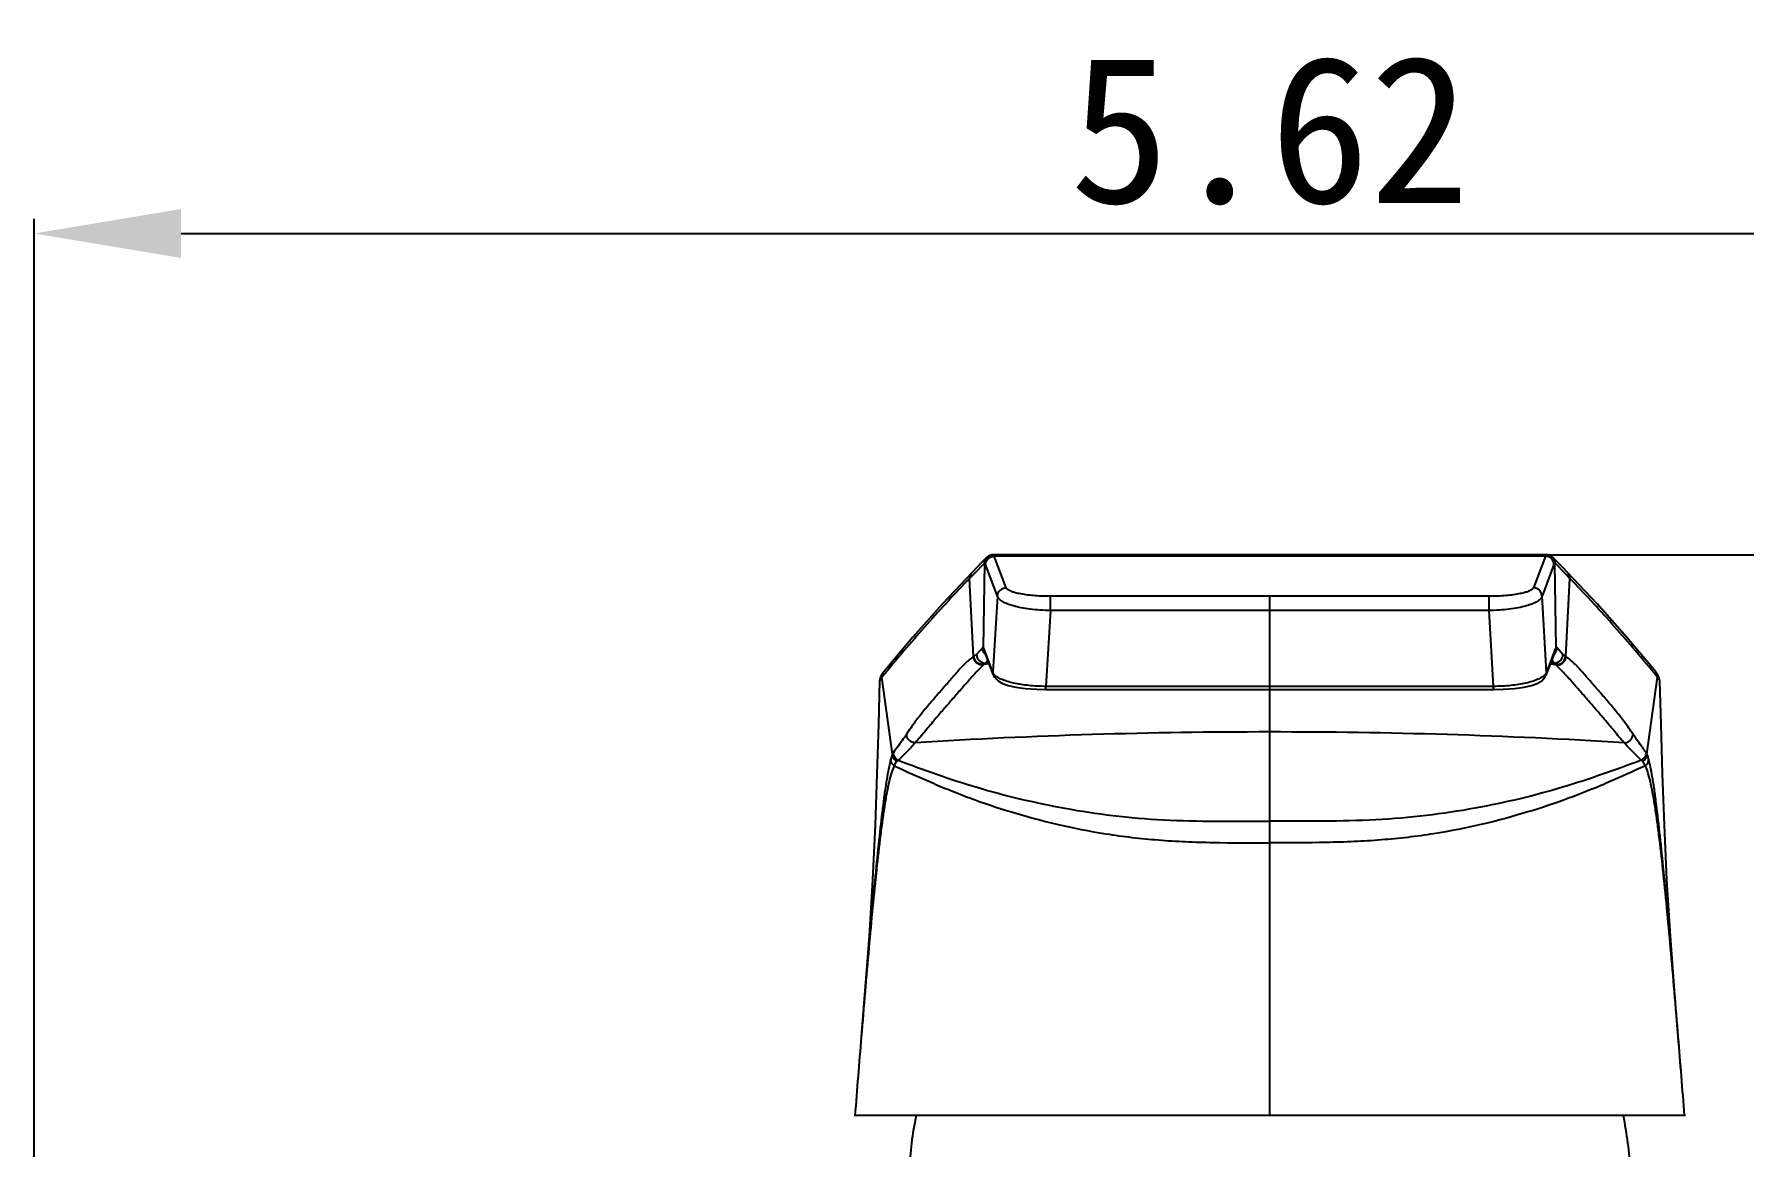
# Model space of a CAD drawing. Header units: millimetres. Extents: x 3495 to 4455, y 26793 to 27144.
# Drawn here: x 4281.6 to 4380.5, y 27079.9 to 27144.2 of the extents above; entities that cross this region are included whole.
import ezdxf

# ---------------------------------------------------------------- set-up
doc = ezdxf.new("R2010")
doc.units = ezdxf.units.MM
doc.styles.get("Standard").update_dxf_attribs({"font": ''})
doc.styles.get('Standard').set_extended_font_data('SimSun')
doc.dimstyles.new('副本 ISO-25-2bei', dxfattribs={"dimscale": 1.7, "dimtxt": 5, "dimasz": 5, "dimexe": 0.5, "dimexo": 0.625, "dimgap": 1, "dimtad": 1, "dimlfac": 0.0393, "dimdsep": 46, "dimtxsty": 'Standard', "dimcen": 2.5, "dimclrd": 1, "dimclre": 1, "dimclrt": 3, "dimadec": 0, "dimazin": 0, "dimtfac": 1, "dimtmove": 0, "dimatfit": 3, "dimfxl": 0, "dimarcsym": 0})

# ---------------------------------------------------------------- blocks, each defined once
blk = doc.blocks.new('*D14')
at = {"color": 1, "lineweight": -2, "transparency": 16777216}
for p, q in [((4281.595, 27007.256), (4281.595, 27133.551)), ((4424.555, 27007.256), (4424.555, 27133.551)), ((4290.095, 27132.701), (4416.055, 27132.701))]:
    blk.add_line(p, q, dxfattribs=at)
at = {"color": 1, "transparency": 16777216}
for points in [[(4290.095, 27134.118), (4290.095, 27131.285), (4281.595, 27132.701)], [(4416.055, 27134.118), (4416.055, 27131.285), (4424.555, 27132.701)]]:
    blk.add_solid(points, dxfattribs=at)
at = {"layer": 'Defpoints', "color": 0, "transparency": 16777216}
for p in [(4424.555, 27132.701), (4281.595, 27006.194), (4424.555, 27006.194)]:
    blk.add_point(p, dxfattribs=at)
at = {"color": 3, "transparency": 16777216, "insert": (4353.075, 27138.651), "char_height": 8.5, "attachment_point": 5}
blk.add_mtext('5.62', dxfattribs=at)
blk = doc.blocks.new('*D15')
at = {"color": 1, "lineweight": -2, "transparency": 16777216}
for p, q in [((4354.138, 27114.119), (4454.104, 27114.119)), ((4453.254, 27105.619), (4453.254, 27014.191)), ((4425.108, 27005.691), (4454.104, 27005.691))]:
    blk.add_line(p, q, dxfattribs=at)
at = {"color": 1, "transparency": 16777216}
for points in [[(4451.838, 27105.619), (4454.671, 27105.619), (4453.254, 27114.119)], [(4451.838, 27014.191), (4454.671, 27014.191), (4453.254, 27005.691)]]:
    blk.add_solid(points, dxfattribs=at)
at = {"layer": 'Defpoints', "color": 0, "transparency": 16777216}
for p in [(4353.075, 27114.119), (4424.046, 27005.691), (4453.254, 27005.691)]:
    blk.add_point(p, dxfattribs=at)
at = {"color": 3, "transparency": 16777216, "insert": (4447.304, 27059.905), "char_height": 8.5, "attachment_point": 5, "rotation": 90}
blk.add_mtext('4.26', dxfattribs=at)

msp = doc.modelspace()

# ---------------------------------------------------------------- linework, layer by layer
at = {"color": 7, "linetype": 'Continuous'}
for p, q in [((4336.553, 27113.61), (4335.994, 27113.039)), ((4336.698, 27113.961), (4336.423, 27113.683)), ((4336.508, 27108.745), (4336.584, 27113.617)), ((4337.325, 27111.716), (4336.632, 27113.544)), ((4337.074, 27114.119), (4337.007, 27114.114)), ((4337.083, 27114.117), (4337.074, 27114.119)), ((4369.077, 27114.119), (4337.074, 27114.119)), ((4337.074, 27114.119), (4337.074, 27114.119)), ((4337.823, 27112.208), (4337.131, 27114.036)), ((4369.02, 27114.036), (4337.131, 27114.036)), ((4369.02, 27114.036), (4368.328, 27112.208)), ((4369.519, 27113.544), (4368.827, 27111.716)), ((4369.077, 27114.119), (4369.068, 27114.117)), ((4369.73, 27113.682), (4369.453, 27113.961)), ((4369.643, 27108.745), (4369.567, 27113.617)), ((4370.158, 27113.039), (4369.598, 27113.61)), ((4335.994, 27113.039), (4335.714, 27112.749)), ((4335.941, 27108.238), (4335.714, 27112.752)), ((4370.438, 27112.749), (4370.158, 27113.039)), ((4370.21, 27108.238), (4370.438, 27112.752)), ((4372.014, 27111.271), (4370.298, 27113.1)), ((4337.325, 27111.716), (4337.063, 27107.322)), ((4340.384, 27110.896), (4340.384, 27111.712)), ((4365.767, 27111.712), (4340.384, 27111.712)), ((4353.076, 27081.672), (4353.076, 27111.712)), ((4365.767, 27110.896), (4365.767, 27111.712)), ((4369.088, 27107.322), (4368.827, 27111.716)), ((4340.384, 27110.896), (4340.123, 27106.502)), ((4365.767, 27110.896), (4340.384, 27110.896)), ((4366.028, 27106.502), (4365.767, 27110.896)), ((4335.968, 27108.265), (4335.941, 27108.234)), ((4336.455, 27108.734), (4336.117, 27108.354)), ((4336.586, 27108.488), (4336.555, 27108.663)), ((4337.063, 27107.322), (4336.555, 27108.663)), ((4337.094, 27107.145), (4336.586, 27108.488)), ((4369.565, 27108.488), (4369.057, 27107.145)), ((4369.596, 27108.663), (4369.088, 27107.322)), ((4369.565, 27108.488), (4369.596, 27108.663)), ((4369.565, 27108.488), (4369.565, 27108.488)), ((4370.034, 27108.354), (4369.696, 27108.734)), ((4370.21, 27108.234), (4370.183, 27108.265)), ((4330.837, 27107.273), (4330.636, 27107.027)), ((4330.844, 27107.281), (4330.837, 27107.273)), ((4336.542, 27107.767), (4336.515, 27107.744)), ((4336.804, 27107.804), (4336.538, 27107.766)), ((4336.763, 27108.021), (4336.616, 27107.853)), ((4336.777, 27107.874), (4336.797, 27107.876)), ((4336.843, 27107.809), (4336.804, 27107.804)), ((4337.094, 27107.145), (4337.063, 27107.322)), ((4369.057, 27107.145), (4369.088, 27107.322)), ((4369.308, 27107.809), (4369.342, 27107.805)), ((4369.31, 27107.813), (4369.342, 27107.809)), ((4369.342, 27107.805), (4369.613, 27107.766)), ((4369.369, 27107.874), (4369.354, 27107.876)), ((4369.536, 27107.853), (4369.389, 27108.021)), ((4369.636, 27107.744), (4369.609, 27107.767)), ((4375.315, 27107.273), (4375.308, 27107.281)), ((4375.515, 27107.027), (4375.315, 27107.273)), ((4375.404, 27107.344), (4375.397, 27107.351)), ((4375.467, 27107.267), (4375.398, 27107.352)), ((4375.594, 27107.058), (4375.467, 27107.267)), ((4330.558, 27107.061), (4330.508, 27106.828)), ((4331.251, 27102.583), (4330.636, 27107.027)), ((4337.096, 27107.141), (4337.094, 27107.145)), ((4340.123, 27106.326), (4340.123, 27106.502)), ((4366.028, 27106.502), (4340.123, 27106.502)), ((4340.123, 27106.326), (4366.028, 27106.326)), ((4366.028, 27106.326), (4366.028, 27106.502)), ((4369.055, 27107.141), (4369.057, 27107.145)), ((4374.9, 27102.583), (4375.515, 27107.027)), ((4375.643, 27106.828), (4375.594, 27107.058)), ((4377.076, 27081.672), (4329.076, 27081.672))]:
    msp.add_line(p, q, dxfattribs=at)
for points in [[(4336.423, 27113.683), (4336.13, 27113.384), (4335.853, 27113.1)], [(4337.007, 27114.114), (4336.832, 27114.059), (4336.698, 27113.96)], [(4369.453, 27113.96), (4369.326, 27114.056), (4369.149, 27114.114), (4369.077, 27114.119)], [(4370.298, 27113.1), (4370.023, 27113.383), (4369.73, 27113.682)], [(4335.853, 27113.1), (4334.138, 27111.273), (4332.426, 27109.341), (4330.747, 27107.344)], [(4375.404, 27107.344), (4373.727, 27109.339), (4372.014, 27111.271)], [(4330.754, 27107.352), (4330.686, 27107.269), (4330.558, 27107.061)], [(4336.803, 27107.808), (4336.826, 27107.811), (4336.841, 27107.813)], [(4330.508, 27106.829), (4330.438, 27104.292), (4330.349, 27101.437), (4330.24, 27098.467), (4330.1, 27095.321), (4329.899, 27092.047), (4329.639, 27088.654), (4329.442, 27086.224)], [(4337.096, 27107.141), (4337.149, 27107.035), (4337.355, 27106.816), (4337.615, 27106.671), (4337.946, 27106.558), (4338.378, 27106.462), (4338.931, 27106.386), (4339.602, 27106.337), (4340.123, 27106.326)], [(4366.028, 27106.326), (4366.573, 27106.338), (4367.244, 27106.388), (4367.794, 27106.466), (4368.223, 27106.563), (4368.55, 27106.677), (4368.808, 27106.825), (4369.012, 27107.05), (4369.055, 27107.141)], [(4376.71, 27086.224), (4376.512, 27088.654), (4376.252, 27092.047), (4376.052, 27095.321), (4375.911, 27098.467), (4375.802, 27101.437), (4375.713, 27104.292), (4375.643, 27106.829)]]:
    msp.add_lwpolyline(points, dxfattribs=at)
for centre, radius, start, end in [((4337.05, 27113.61), 0.496, 135.02291, 180.31383), ((4337.085, 27113.616), 0.501, 112.64884, 179.88579), ((4369.066, 27113.616), 0.501, 0.11422, 67.35116), ((4369.101, 27113.61), 0.496, 359.68651, 44.84456), ((4336.21, 27112.755), 0.496, 135.98661, 180.32016), ((4369.941, 27112.755), 0.496, 359.6799, 44.0124), ((4336.619, 27108.355), 0.502, 180.39667, 269.648), ((4336.956, 27108.74), 0.501, 225.0246, 229.11611), ((4369.195, 27108.74), 0.501, 310.88386, 314.97547), ((4369.533, 27108.355), 0.502, 270.352, 359.60333), ((4331.131, 27107.031), 0.495, 140.83628, 180.40452), ((4337.852, 27098.94), 8.998, 96.86374, 97.89894), ((4368.294, 27098.906), 9.033, 82.10185, 83.16681), ((4375.02, 27107.031), 0.495, 359.60312, 39.12883), ((4352.824, 26773.387), 330.478, 89.95637, 93.51347), ((4353.327, 26773.387), 330.478, 86.48653, 90.04363), ((5707.283, 26972.672), 1382.511, 175.288537, 175.477993), ((6258.018, 26928.91), 1934.982, 175.336714, 175.471944), ((2823.657, 26958.523), 1558.293, 4.532692, 4.700778), ((2393.188, 26924.494), 1990.105, 4.529928, 4.661413)]:
    msp.add_arc(centre, radius, start, end, dxfattribs=at)
for points, knots in [([(4336.584, 27113.617), (4336.58, 27113.619), (4336.567, 27113.619), (4336.558, 27113.612), (4336.553, 27113.608)], [0, 0, 0, 0, 0.456831, 1, 1, 1, 1]), ([(4336.632, 27113.544), (4336.626, 27113.561), (4336.614, 27113.588), (4336.595, 27113.613), (4336.584, 27113.617)], [0, 0, 0, 0, 0.622165, 1, 1, 1, 1]), ([(4336.632, 27113.544), (4336.633, 27113.608), (4336.661, 27113.736), (4336.772, 27113.899), (4336.937, 27114.008), (4337.067, 27114.035), (4337.131, 27114.036)], [0, 0, 0, 0, 0.247948, 0.497697, 0.748788, 1, 1, 1, 1]), ([(4337.131, 27114.036), (4337.125, 27114.055), (4337.113, 27114.084), (4337.094, 27114.112), (4337.083, 27114.117)], [0, 0, 0, 0, 0.630052, 1, 1, 1, 1]), ([(4369.068, 27114.117), (4369.057, 27114.112), (4369.038, 27114.084), (4369.027, 27114.055), (4369.02, 27114.036)], [0, 0, 0, 0, 0.369948, 1, 1, 1, 1]), ([(4369.519, 27113.544), (4369.518, 27113.608), (4369.491, 27113.736), (4369.379, 27113.899), (4369.215, 27114.008), (4369.085, 27114.035), (4369.02, 27114.036)], [0, 0, 0, 0, 0.247948, 0.497697, 0.748788, 1, 1, 1, 1]), ([(4369.567, 27113.617), (4369.557, 27113.613), (4369.537, 27113.588), (4369.525, 27113.561), (4369.519, 27113.544)], [0, 0, 0, 0, 0.377835, 1, 1, 1, 1]), ([(4369.598, 27113.608), (4369.594, 27113.612), (4369.584, 27113.619), (4369.572, 27113.619), (4369.567, 27113.617)], [0, 0, 0, 0, 0.543169, 1, 1, 1, 1]), ([(4335.714, 27112.752), (4334.884, 27111.894), (4333.653, 27110.564), (4332.048, 27108.723), (4331.244, 27107.769), (4330.844, 27107.281)], [0, 0, 0, 0, 0.488926, 0.741636, 1, 1, 1, 1]), ([(4337.325, 27111.716), (4337.325, 27111.779), (4337.353, 27111.908), (4337.464, 27112.07), (4337.629, 27112.18), (4337.759, 27112.207), (4337.823, 27112.208)], [0, 0, 0, 0, 0.247948, 0.497697, 0.748788, 1, 1, 1, 1]), ([(4340.384, 27111.712), (4340.053, 27111.712), (4339.449, 27111.736), (4338.746, 27111.826), (4338.3, 27111.932), (4338.069, 27112.013), (4337.91, 27112.096), (4337.837, 27112.171), (4337.823, 27112.208)], [0, 0, 0, 0, 0.37343, 0.680166, 0.797564, 0.889136, 0.955466, 1, 1, 1, 1]), ([(4368.328, 27112.208), (4368.314, 27112.171), (4368.241, 27112.096), (4368.083, 27112.013), (4367.851, 27111.932), (4367.406, 27111.826), (4366.702, 27111.736), (4366.098, 27111.712), (4365.767, 27111.712)], [0, 0, 0, 0, 0.044533, 0.11086, 0.202431, 0.31983, 0.626566, 1, 1, 1, 1]), ([(4368.827, 27111.716), (4368.826, 27111.779), (4368.798, 27111.908), (4368.687, 27112.07), (4368.522, 27112.18), (4368.392, 27112.207), (4368.328, 27112.208)], [0, 0, 0, 0, 0.247948, 0.497697, 0.748788, 1, 1, 1, 1]), ([(4375.308, 27107.281), (4374.907, 27107.768), (4374.103, 27108.723), (4372.498, 27110.564), (4371.268, 27111.894), (4370.438, 27112.752)], [0, 0, 0, 0, 0.258364, 0.511075, 1, 1, 1, 1]), ([(4340.384, 27110.896), (4340.185, 27110.897), (4339.794, 27110.91), (4339.23, 27110.961), (4338.716, 27111.04), (4338.269, 27111.142), (4337.9, 27111.262), (4337.617, 27111.396), (4337.42, 27111.539), (4337.34, 27111.659), (4337.325, 27111.716)], [0, 0, 0, 0, 0.183068, 0.35824, 0.518762, 0.659819, 0.778494, 0.873631, 0.946048, 1, 1, 1, 1]), ([(4368.827, 27111.716), (4368.812, 27111.659), (4368.731, 27111.539), (4368.535, 27111.396), (4368.251, 27111.262), (4367.883, 27111.142), (4367.435, 27111.04), (4366.921, 27110.961), (4366.357, 27110.91), (4365.967, 27110.897), (4365.767, 27110.896)], [0, 0, 0, 0, 0.053951, 0.126365, 0.221502, 0.340177, 0.481234, 0.641756, 0.81693, 1, 1, 1, 1]), ([(4335.941, 27108.238), (4335.776, 27108.104), (4335.518, 27107.9), (4335.207, 27107.574), (4334.887, 27107.211), (4334.485, 27106.747), (4333.999, 27106.19), (4333.51, 27105.628), (4333.105, 27105.148), (4332.784, 27104.744), (4332.541, 27104.426), (4332.298, 27104.091), (4332.14, 27103.859), (4332.061, 27103.74)], [0, 0, 0, 0, 0.107029, 0.165491, 0.226644, 0.350769, 0.474854, 0.599222, 0.726093, 0.791531, 0.858652, 0.928088, 1, 1, 1, 1]), ([(4336.518, 27107.745), (4336.448, 27107.734), (4336.301, 27107.743), (4336.106, 27107.847), (4335.973, 27108.022), (4335.941, 27108.167), (4335.941, 27108.238)], [0, 0, 0, 0, 0.249679, 0.499756, 0.74998, 1, 1, 1, 1]), ([(4336.117, 27108.351), (4336.105, 27108.338), (4336.083, 27108.315), (4336.045, 27108.289), (4336.007, 27108.272), (4335.979, 27108.269), (4335.968, 27108.261)], [0, 0, 0, 0, 0.294621, 0.549717, 0.776785, 1, 1, 1, 1]), ([(4336.538, 27107.766), (4336.469, 27107.757), (4336.323, 27107.767), (4336.131, 27107.872), (4336, 27108.047), (4335.969, 27108.19), (4335.968, 27108.261)], [0, 0, 0, 0, 0.249688, 0.499767, 0.749987, 1, 1, 1, 1]), ([(4336.508, 27108.745), (4336.501, 27108.751), (4336.48, 27108.76), (4336.462, 27108.745), (4336.455, 27108.737)], [0, 0, 0, 0, 0.471686, 1, 1, 1, 1]), ([(4336.555, 27108.663), (4336.549, 27108.681), (4336.536, 27108.71), (4336.518, 27108.737), (4336.508, 27108.745)], [0, 0, 0, 0, 0.593585, 1, 1, 1, 1]), ([(4369.643, 27108.745), (4369.633, 27108.737), (4369.615, 27108.71), (4369.603, 27108.681), (4369.596, 27108.663)], [0, 0, 0, 0, 0.406415, 1, 1, 1, 1]), ([(4369.613, 27107.766), (4369.683, 27107.757), (4369.829, 27107.767), (4370.02, 27107.872), (4370.151, 27108.047), (4370.183, 27108.19), (4370.183, 27108.261)], [0, 0, 0, 0, 0.249688, 0.499766, 0.749986, 1, 1, 1, 1]), ([(4369.633, 27107.745), (4369.703, 27107.734), (4369.851, 27107.743), (4370.045, 27107.847), (4370.178, 27108.022), (4370.21, 27108.167), (4370.21, 27108.238)], [0, 0, 0, 0, 0.249679, 0.499756, 0.74998, 1, 1, 1, 1]), ([(4369.696, 27108.737), (4369.689, 27108.745), (4369.672, 27108.76), (4369.65, 27108.751), (4369.643, 27108.745)], [0, 0, 0, 0, 0.528314, 1, 1, 1, 1]), ([(4370.183, 27108.261), (4370.173, 27108.269), (4370.145, 27108.272), (4370.107, 27108.289), (4370.069, 27108.315), (4370.046, 27108.338), (4370.034, 27108.351)], [0, 0, 0, 0, 0.223215, 0.450283, 0.705379, 1, 1, 1, 1]), ([(4374.091, 27103.74), (4374.011, 27103.859), (4373.853, 27104.091), (4373.61, 27104.426), (4373.367, 27104.744), (4373.047, 27105.148), (4372.641, 27105.628), (4372.152, 27106.19), (4371.666, 27106.747), (4371.265, 27107.211), (4370.944, 27107.574), (4370.634, 27107.9), (4370.375, 27108.104), (4370.21, 27108.238)], [0, 0, 0, 0, 0.071912, 0.141348, 0.208469, 0.273907, 0.400771, 0.525147, 0.649229, 0.773356, 0.834507, 0.892972, 1, 1, 1, 1]), ([(4336.518, 27107.745), (4336.393, 27107.612), (4336.177, 27107.413), (4335.896, 27107.109), (4335.58, 27106.75), (4335.177, 27106.286), (4334.689, 27105.728), (4334.195, 27105.162), (4333.686, 27104.569), (4333.15, 27103.922), (4332.777, 27103.473), (4332.571, 27103.243)], [0, 0, 0, 0, 0.091291, 0.146973, 0.207307, 0.331038, 0.454693, 0.57887, 0.707419, 0.845864, 1, 1, 1, 1]), ([(4336.616, 27107.853), (4336.611, 27107.84), (4336.603, 27107.82), (4336.589, 27107.792), (4336.567, 27107.774), (4336.546, 27107.774), (4336.538, 27107.766)], [0, 0, 0, 0, 0.319819, 0.55218, 0.733713, 1, 1, 1, 1]), ([(4337.192, 27107.13), (4337.176, 27107.145), (4337.121, 27107.2), (4337.077, 27107.268), (4337.063, 27107.322)], [0, 0, 0, 0, 0.286042, 1, 1, 1, 1]), ([(4369.088, 27107.322), (4369.084, 27107.305), (4369.056, 27107.232), (4369.004, 27107.171), (4368.959, 27107.13)], [0, 0, 0, 0, 0.220913, 1, 1, 1, 1]), ([(4369.613, 27107.766), (4369.605, 27107.774), (4369.584, 27107.774), (4369.562, 27107.792), (4369.548, 27107.82), (4369.54, 27107.84), (4369.536, 27107.853)], [0, 0, 0, 0, 0.266285, 0.44782, 0.680181, 1, 1, 1, 1]), ([(4373.58, 27103.243), (4373.375, 27103.473), (4373.001, 27103.922), (4372.465, 27104.569), (4371.956, 27105.162), (4371.462, 27105.728), (4370.974, 27106.286), (4370.571, 27106.75), (4370.255, 27107.109), (4369.974, 27107.413), (4369.758, 27107.612), (4369.633, 27107.745)], [0, 0, 0, 0, 0.154136, 0.292581, 0.421119, 0.545309, 0.66896, 0.792692, 0.853024, 0.908711, 1, 1, 1, 1]), ([(4330.636, 27107.027), (4330.613, 27107), (4330.571, 27106.949), (4330.528, 27106.898), (4330.517, 27106.87)], [0, 0, 0, 0, 0.541429, 1, 1, 1, 1]), ([(4340.123, 27106.502), (4339.791, 27106.504), (4339.166, 27106.536), (4338.424, 27106.647), (4337.917, 27106.776), (4337.616, 27106.88), (4337.376, 27106.993), (4337.244, 27107.083), (4337.192, 27107.13)], [0, 0, 0, 0, 0.327372, 0.616782, 0.739018, 0.84385, 0.930691, 1, 1, 1, 1]), ([(4368.959, 27107.13), (4368.907, 27107.083), (4368.775, 27106.993), (4368.536, 27106.88), (4368.234, 27106.776), (4367.727, 27106.647), (4366.985, 27106.536), (4366.36, 27106.504), (4366.028, 27106.502)], [0, 0, 0, 0, 0.069309, 0.15615, 0.260982, 0.383217, 0.672627, 1, 1, 1, 1]), ([(4375.634, 27106.869), (4375.623, 27106.897), (4375.58, 27106.949), (4375.538, 27107), (4375.516, 27107.027)], [0, 0, 0, 0, 0.458325, 1, 1, 1, 1]), ([(4332.061, 27103.74), (4331.998, 27103.648), (4331.751, 27103.289), (4331.494, 27102.937), (4331.302, 27102.676)], [0, 0, 0, 0, 0.255868, 1, 1, 1, 1]), ([(4332.571, 27103.243), (4332.506, 27103.242), (4332.373, 27103.267), (4332.203, 27103.377), (4332.089, 27103.543), (4332.061, 27103.675), (4332.061, 27103.74)], [0, 0, 0, 0, 0.250067, 0.500446, 0.750563, 1, 1, 1, 1]), ([(4373.58, 27103.243), (4373.646, 27103.242), (4373.779, 27103.267), (4373.948, 27103.377), (4374.062, 27103.543), (4374.09, 27103.675), (4374.091, 27103.74)], [0, 0, 0, 0, 0.250067, 0.500446, 0.750564, 1, 1, 1, 1]), ([(4374.849, 27102.676), (4374.786, 27102.762), (4374.529, 27103.114), (4374.274, 27103.468), (4374.091, 27103.74)], [0, 0, 0, 0, 0.245926, 1, 1, 1, 1]), ([(4331.151, 27102.286), (4331.112, 27102.143), (4331.038, 27101.813), (4330.936, 27101.258), (4330.832, 27100.594), (4330.685, 27099.526), (4330.505, 27098.004), (4330.297, 27095.991), (4330.085, 27093.77), (4329.79, 27090.493), (4329.583, 27087.959), (4329.442, 27086.224)], [0, 0, 0, 0, 0.027577, 0.062753, 0.104644, 0.152418, 0.262797, 0.389201, 0.528034, 0.676993, 1, 1, 1, 1]), ([(4331.251, 27102.583), (4331.242, 27102.563), (4331.203, 27102.466), (4331.173, 27102.366), (4331.151, 27102.286)], [0, 0, 0, 0, 0.206293, 1, 1, 1, 1]), ([(4331.342, 27101.909), (4331.284, 27101.954), (4331.188, 27102.069), (4331.152, 27102.215), (4331.151, 27102.286)], [0, 0, 0, 0, 0.50413, 1, 1, 1, 1]), ([(4331.302, 27102.676), (4331.297, 27102.669), (4331.278, 27102.64), (4331.262, 27102.608), (4331.251, 27102.583)], [0, 0, 0, 0, 0.216421, 1, 1, 1, 1]), ([(4331.498, 27102.159), (4331.425, 27102.202), (4331.299, 27102.327), (4331.252, 27102.498), (4331.251, 27102.583)], [0, 0, 0, 0, 0.501722, 1, 1, 1, 1]), ([(4331.583, 27102.229), (4331.501, 27102.27), (4331.356, 27102.398), (4331.303, 27102.584), (4331.302, 27102.676)], [0, 0, 0, 0, 0.500625, 1, 1, 1, 1]), ([(4332.571, 27103.243), (4332.489, 27103.151), (4332.17, 27102.803), (4331.836, 27102.469), (4331.583, 27102.229)], [0, 0, 0, 0, 0.261305, 1, 1, 1, 1]), ([(4374.568, 27102.229), (4374.486, 27102.307), (4374.146, 27102.635), (4373.818, 27102.976), (4373.58, 27103.243)], [0, 0, 0, 0, 0.240612, 1, 1, 1, 1]), ([(4374.568, 27102.229), (4374.65, 27102.27), (4374.795, 27102.398), (4374.849, 27102.584), (4374.849, 27102.676)], [0, 0, 0, 0, 0.500626, 1, 1, 1, 1]), ([(4374.653, 27102.159), (4374.726, 27102.202), (4374.852, 27102.327), (4374.899, 27102.498), (4374.9, 27102.583)], [0, 0, 0, 0, 0.501722, 1, 1, 1, 1]), ([(4374.809, 27101.909), (4374.867, 27101.954), (4374.963, 27102.069), (4374.999, 27102.215), (4375, 27102.286)], [0, 0, 0, 0, 0.504128, 1, 1, 1, 1]), ([(4374.9, 27102.583), (4374.896, 27102.592), (4374.881, 27102.624), (4374.864, 27102.655), (4374.849, 27102.676)], [0, 0, 0, 0, 0.284443, 1, 1, 1, 1]), ([(4375, 27102.286), (4374.992, 27102.316), (4374.964, 27102.416), (4374.931, 27102.515), (4374.9, 27102.583)], [0, 0, 0, 0, 0.293529, 1, 1, 1, 1]), ([(4376.71, 27086.224), (4376.568, 27087.959), (4376.361, 27090.493), (4376.067, 27093.77), (4375.854, 27095.991), (4375.646, 27098.004), (4375.467, 27099.526), (4375.319, 27100.594), (4375.215, 27101.258), (4375.114, 27101.813), (4375.04, 27102.143), (4375, 27102.286)], [0, 0, 0, 0, 0.323007, 0.471966, 0.6108, 0.737203, 0.847582, 0.895356, 0.937247, 0.972423, 1, 1, 1, 1]), ([(4331.342, 27101.909), (4331.282, 27101.783), (4331.176, 27101.481), (4331.042, 27100.962), (4330.914, 27100.331), (4330.789, 27099.601), (4330.669, 27098.783), (4330.507, 27097.549), (4330.316, 27095.856), (4330.094, 27093.675), (4329.874, 27091.319), (4329.658, 27088.818), (4329.516, 27087.105), (4329.444, 27086.229)], [0, 0, 0, 0, 0.026483, 0.06054, 0.101494, 0.148567, 0.201024, 0.258212, 0.384607, 0.524009, 0.674027, 0.83329, 1, 1, 1, 1]), ([(4331.498, 27102.159), (4331.484, 27102.143), (4331.422, 27102.067), (4331.375, 27101.979), (4331.342, 27101.909)], [0, 0, 0, 0, 0.213398, 1, 1, 1, 1]), ([(4331.342, 27101.909), (4332.053, 27101.586), (4333.128, 27101.098), (4334.594, 27100.483), (4336.138, 27099.884), (4338.186, 27099.194), (4340.812, 27098.494), (4343.138, 27098.031), (4345.103, 27097.759), (4346.639, 27097.61), (4348.212, 27097.515), (4350.361, 27097.451), (4351.986, 27097.447), (4353.076, 27097.447)], [0, 0, 0, 0, 0.104549, 0.158011, 0.212613, 0.326176, 0.447002, 0.576045, 0.643374, 0.712301, 0.782613, 0.854148, 1, 1, 1, 1]), ([(4331.583, 27102.229), (4331.576, 27102.225), (4331.545, 27102.205), (4331.517, 27102.18), (4331.498, 27102.159)], [0, 0, 0, 0, 0.231371, 1, 1, 1, 1]), ([(4331.583, 27102.229), (4332.328, 27101.955), (4333.837, 27101.4), (4336.169, 27100.633), (4338.635, 27099.973), (4341.257, 27099.418), (4344.04, 27098.996), (4346.965, 27098.747), (4349.994, 27098.692), (4352.041, 27098.701), (4353.076, 27098.701)], [0, 0, 0, 0, 0.108532, 0.219745, 0.335524, 0.457483, 0.585986, 0.720152, 0.85851, 1, 1, 1, 1]), ([(4374.568, 27102.229), (4373.823, 27101.955), (4372.315, 27101.4), (4369.983, 27100.633), (4367.516, 27099.973), (4364.894, 27099.418), (4362.111, 27098.996), (4359.186, 27098.747), (4356.157, 27098.692), (4354.11, 27098.701), (4353.076, 27098.701)], [0, 0, 0, 0, 0.108532, 0.219745, 0.335524, 0.457483, 0.585986, 0.720152, 0.85851, 1, 1, 1, 1]), ([(4374.809, 27101.909), (4374.098, 27101.586), (4373.023, 27101.098), (4371.558, 27100.483), (4370.014, 27099.884), (4367.966, 27099.194), (4365.34, 27098.494), (4363.013, 27098.031), (4361.049, 27097.759), (4359.512, 27097.61), (4357.939, 27097.515), (4355.79, 27097.451), (4354.166, 27097.447), (4353.076, 27097.447)], [0, 0, 0, 0, 0.104549, 0.158011, 0.212613, 0.326176, 0.447002, 0.576045, 0.643374, 0.712301, 0.782613, 0.854148, 1, 1, 1, 1]), ([(4374.653, 27102.159), (4374.646, 27102.166), (4374.621, 27102.193), (4374.592, 27102.216), (4374.568, 27102.229)], [0, 0, 0, 0, 0.270696, 1, 1, 1, 1]), ([(4374.809, 27101.909), (4374.797, 27101.935), (4374.753, 27102.023), (4374.7, 27102.107), (4374.653, 27102.159)], [0, 0, 0, 0, 0.288196, 1, 1, 1, 1]), ([(4376.708, 27086.229), (4376.635, 27087.105), (4376.493, 27088.818), (4376.277, 27091.319), (4376.057, 27093.675), (4375.836, 27095.856), (4375.644, 27097.549), (4375.482, 27098.783), (4375.362, 27099.601), (4375.238, 27100.331), (4375.109, 27100.962), (4374.975, 27101.481), (4374.869, 27101.783), (4374.809, 27101.909)], [0, 0, 0, 0, 0.16671, 0.325973, 0.475992, 0.615394, 0.741788, 0.798977, 0.851433, 0.898507, 0.93946, 0.973517, 1, 1, 1, 1])]:
    msp.add_open_spline(points, degree=3, knots=knots, dxfattribs=at)
for points in [[(4336.892, 27114.078), (4336.952, 27114.103), (4337.018, 27114.116), (4337.083, 27114.117)], [(4369.259, 27114.078), (4369.199, 27114.103), (4369.133, 27114.116), (4369.068, 27114.117)], [(4336.494, 27108.547), (4336.469, 27108.607), (4336.455, 27108.672), (4336.455, 27108.737)], [(4336.602, 27108.386), (4336.556, 27108.431), (4336.519, 27108.487), (4336.494, 27108.547)], [(4336.546, 27108.553), (4336.521, 27108.614), (4336.508, 27108.68), (4336.508, 27108.745)], [(4369.549, 27108.386), (4369.595, 27108.431), (4369.632, 27108.487), (4369.657, 27108.547)], [(4369.606, 27108.553), (4369.63, 27108.614), (4369.643, 27108.68), (4369.643, 27108.745)], [(4369.657, 27108.547), (4369.682, 27108.607), (4369.696, 27108.672), (4369.696, 27108.737)], [(4330.517, 27106.87), (4330.512, 27106.857), (4330.509, 27106.843), (4330.508, 27106.829)], [(4375.643, 27106.829), (4375.642, 27106.842), (4375.639, 27106.856), (4375.634, 27106.869)]]:
    msp.add_open_spline(points, degree=3, dxfattribs=at)
for points in [[(4377.122, 27081.672), (4377.122, 27081.672), (4329.027, 27081.672), (4329.027, 27081.672)], [(4332.617, 27081.678), (4332.399, 27080.624), (4332.264, 27079.556), (4332.21, 27078.481)], [(4373.939, 27078.481), (4373.887, 27079.556), (4373.75, 27080.624), (4373.534, 27081.678)]]:
    msp.add_open_spline(points, degree=3)

# ---------------------------------------------------------------- dimensions: what is measured, and where the dimension line sits
dim = msp.add_linear_dim(base=(4424.555, 27132.701), p1=(4281.595, 27006.194), p2=(4424.555, 27006.194), dimstyle='副本 ISO-25-2bei')
dim.commit()
dim.dimension.update_dxf_attribs({"geometry": '*D14', "text_midpoint": (4353.075, 27138.651)})
dim = msp.add_linear_dim(base=(4453.254, 27005.691), p1=(4353.075, 27114.119), p2=(4424.046, 27005.691), angle=90, dimstyle='副本 ISO-25-2bei')
dim.commit()
dim.dimension.update_dxf_attribs({"geometry": '*D15', "text_midpoint": (4447.304, 27059.905)})

doc.saveas('drawing.dxf')
